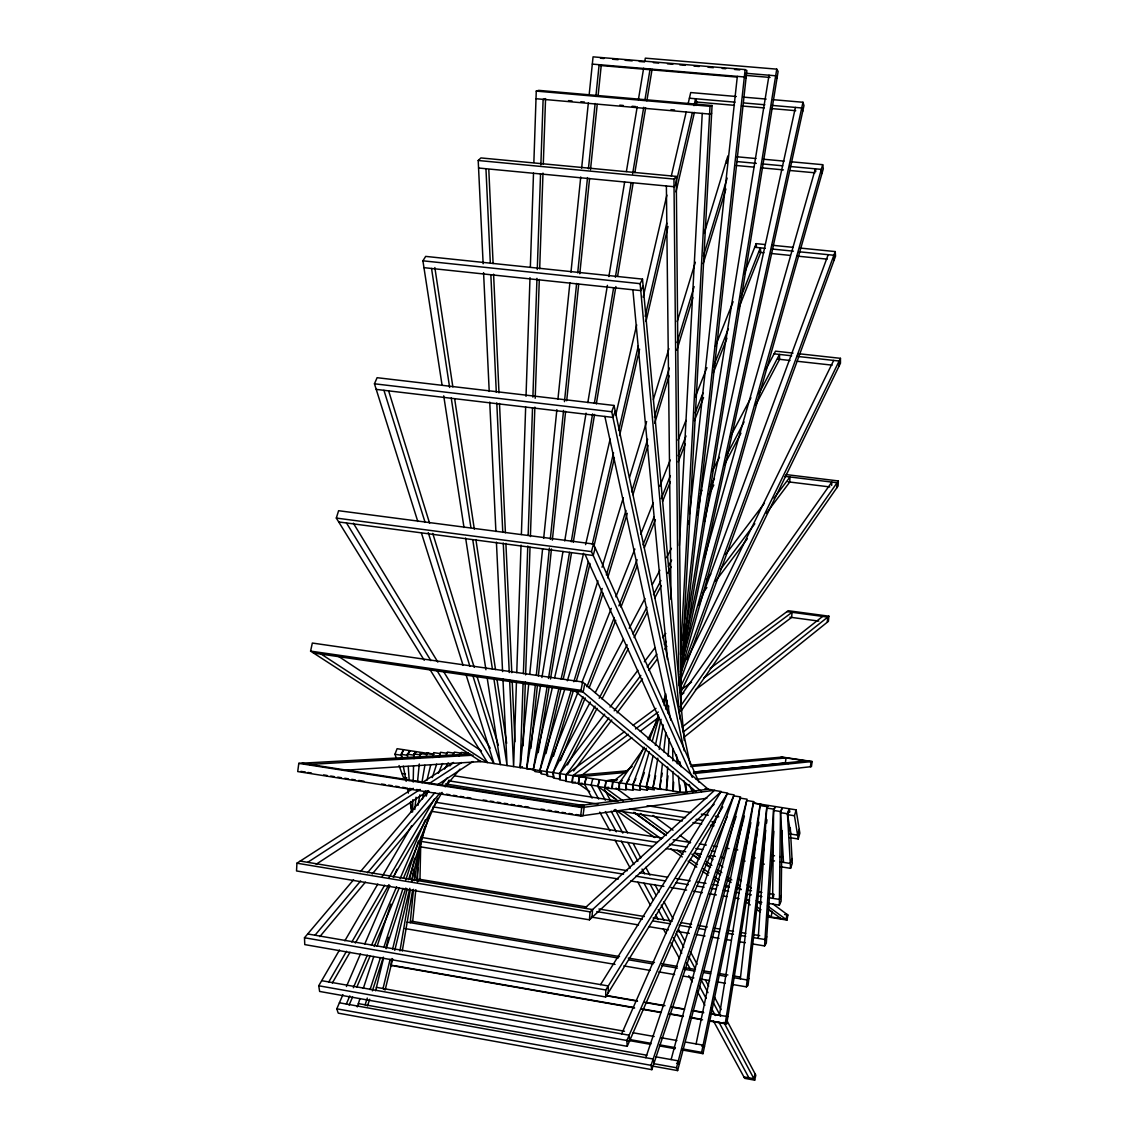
<?xml version="1.0" encoding="UTF-8"?>
<svg xmlns="http://www.w3.org/2000/svg" width="1137" height="1137" viewBox="0 0 1137 1137"><rect width="100%" height="100%" fill="white"/><g stroke="black" fill="none" stroke-linecap="round" stroke-linejoin="round"><path stroke-width="1.5" d="M752.31 943.881L764.561 945.927L773.672 809.118L775.434 806.687L773.615 810.454L772.648 898.315L773.842 895.743M353.579 879.754L304.489 937.741L304.773 944.605L605.694 996.978L605.779 989.972L727.666 793.029L720.844 791.992L600.549 984.614M608.196 992.942L608.281 985.95L307.686 933.96M768.854 903.446L779.342 905.151L780.522 811.505L782.313 807.753L780.551 812.671L783.507 862.386M782.029 830.578L781.105 901.271L779.342 905.151M412.575 812.045L412.83 799.709M413.2 782.071L413.527 766.21M413.712 757.398L413.783 753.874L416.327 751.656L413.811 755.167L414.053 758.677M417.506 880.081L417.776 867.73M417.847 864.205L418.004 857.142M420.15 758.393L420.235 754.854L422.751 752.637L420.306 753.476L419.965 756.972M420.818 840.641L419.965 879.356L417.464 881.843M516.468 681.532L513.611 766.565L509.589 679.642M516.752 672.678L521.03 545.135M521.386 534.504L525.664 406.961M526.019 396.33L529.998 277.641M530.354 267.01L533.509 173.122M533.864 162.492L536.266 91.102L538.725 90.363L712.06 105.542L680.509 689.392M522.38 766.693L520.163 767.574L523.091 682.484M523.39 673.63L527.781 546.016M528.136 535.371L532.528 407.757M532.883 397.126L536.977 278.366M537.275 269.512L540.558 173.79M540.871 164.936L543.116 99.36L545.561 98.606L543.287 164.211M523.148 745.801L525.365 681.958M525.607 674.866L530.027 547.21M530.396 536.565L534.873 407.131M535.186 398.263L539.308 279.46M539.677 268.829L542.989 173.08M831.673 485.456L831.829 482.088L680.708 696.043M836.846 487.787L837.088 482.728L784.757 476.346M786.093 474.584L838.339 480.937L838.083 485.996L680.765 711.591M413.342 788.325L296.928 863.196L296.53 870.956L589.435 919.833L714.15 804.314M667.646 766.963L666.424 789.988L667.973 775.86M668.215 756.332L669.139 738.624M679.372 545.575L702.24 113.416M673.644 782.157L673.175 791.025L672.948 771.497M680.509 654.571L710.014 106.324L712.06 105.542M758.208 938.395L766.779 808.066L768.555 805.636L766.906 806.63L760.028 805.579L740.343 978.815M773.785 831.303L766.31 943.213L764.561 945.927M589.435 919.833L590.046 911.888L721.242 791.494L714.42 790.457L584.66 908.264M591.965 917.488L592.576 909.572L300.211 861.079M632.215 766.437L612.758 781.759L612.246 788.495L618.912 789.533L619.438 782.782L643.954 748.089M827.267 622.237L827.75 617.107L786.989 611.621M710.085 668.414L788.211 610.711L828.901 616.183L828.418 621.314L683.763 737.458M414.82 809.501L416.028 797.25M417.563 781.489L419.283 763.979M413.498 889.361L410.23 922.661L412.674 921.411L415.815 889.631M414.365 880.606L415.218 871.852M416.682 880.791L420.676 840.172M520.163 767.574L528.662 684.701M529.743 674.127L542.591 548.944M543.671 538.37L556.874 409.675M557.954 399.087L569.893 282.729M570.973 272.155L580.737 176.946M581.647 168.134L588.341 102.898M589.236 94.087L593.059 56.85L745.147 69.599L746.867 70.508L680.466 677.865M547.309 685.483L533.296 769.578L535.285 770.133L526.715 768.569L535.257 685.654M536.337 675.08L549.413 548.062M550.308 539.236L563.568 410.457M564.464 401.631L576.63 283.44M577.71 272.852L587.516 177.585M588.426 168.773L595.134 103.495M595.859 96.446L599.128 64.681L601.217 65.591L598.119 95.579M530.922 748.288L537.46 684.787M538.37 675.961L551.445 548.944M552.355 540.132L565.615 411.352M566.695 400.764L578.69 284.335M579.785 273.747L589.591 178.481M590.501 169.669L597.223 104.391M657.811 758.152L652.965 787.927L661.379 789.462L659.687 788.95L662.374 764.263M663.724 751.912L665.841 732.512M667.959 713.112L668.727 706.049M688.51 524.384L688.894 520.86M689.676 513.796L737.33 76.378M681.66 650.563L682.044 647.024M682.825 639.975L745.147 69.599M732.37 984.457L746.384 986.845L766.906 806.63M765.741 830.337L748.061 985.409L746.384 986.845M766.537 823.287L766.949 819.749M470.093 754.016L298.804 763.368L297.709 771.568L580.609 815.996L706.859 798.231M592.107 798.103L584.475 784.075L586.138 777.68L584.802 784.487L571.939 782.554L572.877 775.647L628.391 734.275M625.393 772.492L579.5 776.656L578.562 783.578L582.101 783.222M580.609 815.996L581.746 807.568L714.789 790.258L707.996 789.22L576.118 806.005M612.758 781.759L611.82 788.694L605.154 787.671L606.092 780.735L616.624 779.698M810.397 766.75L811.093 761.634L781.048 757.171M691.069 765.158L782.142 757.071L812.145 761.52L811.434 766.636L696.171 779.371M709.531 1021.054L725.207 1023.783L760.227 804.101L753.348 803.049L719.437 1015.455L721.014 1015.398L710.44 1013.55M725.207 1023.783L726.77 1023.712L757.768 829.115M758.336 825.604L758.891 822.108M659.687 788.95L661.109 780.195M661.677 776.685L662.26 773.188M683.905 640.003L776.756 69.144L645.319 58.158L644.778 61.441M680.466 672.066L681.035 668.556M659.233 749.397L663.226 724.88M665.799 709.118L667.22 700.364M697.45 514.748L698.019 511.252M698.587 507.742L769.024 75.213M526.715 768.569L540.757 684.531M541.923 677.524L562.971 551.459M564.719 540.956L586.067 413.143M587.815 402.64L607.4 285.33M608.863 276.575L624.639 182.019M626.402 171.516L637.217 106.736M638.383 99.729L643.641 68.206M548.475 678.476L569.509 552.326M571.271 541.809L592.59 413.911M594.338 403.408L613.625 287.76M615.373 277.257L631.149 182.645M632.613 173.89L643.713 107.304M644.878 100.298L650.137 68.76M538.199 752.609L549.299 686.037M550.464 679.031L571.485 552.866M573.247 542.349L594.566 414.451M596.314 403.933L615.884 286.538M617.633 276.021L633.11 183.156M634.858 172.653L645.66 107.816M646.839 100.809L652.084 69.272M634.645 1007.979L390.815 965.398L391.981 958.505M418.061 805.266L419.837 794.82M421.912 782.64L424.883 765.215M426.361 756.517L426.958 753.035L433.41 754.016L432.827 757.512M399.954 950.916L410.315 889.93M411.793 881.218L413.868 869.023M402.271 951.029L412.603 890.186M414.38 879.754L421.756 836.306M786.975 914.361L786.065 919.421L767.802 916.422M768.754 917.104L786.989 920.089L787.884 915.029L772.734 903.83M623.332 801.059L604.77 787.557L606.092 780.735M618.116 800.974L598.105 786.534L599.426 779.712L597.778 786.122L605.296 800.206M701.657 791.679L580.979 690.315L582.613 682.001L312.334 643.045L310.586 651.117L480.979 761.563L343.729 770.317M584.759 683.834L583.139 692.12L313.485 653.008M579.5 776.656L578.164 783.464L589.733 791.636M750.861 822.634L702.993 1053.672L701.628 1052.322L753.604 801.599L746.739 800.547L696.086 1043.922M653.093 755.693L646.242 786.889L647.351 790.187L640.657 789.149L639.52 785.866L649.241 751.77M655.367 745.289L661.08 719.295M664.122 705.423L666.026 696.754M704.471 521.698L795.431 107.432M655.623 775.775L652.965 787.927L654.4 789.874L647.692 788.836L646.242 786.889L649.625 774.951M684.076 645.688L802.978 102.259L773.16 99.686M755.039 1073.74L753.916 1078.7L743.911 1076.91M713.382 1020.841L744.692 1078.359L754.698 1080.15L755.807 1075.19L726.898 1020.571M559.077 687.686L539.862 770.588L541.212 773.885L547.778 774.894L546.456 771.597L571.229 690.202M561.081 679.045L588.298 561.607M592.306 544.339L613.525 452.796M618.727 430.34L638.34 345.719M645.148 316.356L666.765 223.094M675.975 183.37L692.376 112.563M693.982 105.642L695.588 98.734L696.81 102.046L696 105.499M545.959 753.547L561.166 687.871M563.17 679.23L589.975 563.455M593.969 546.172L614.378 458.04M619.58 435.57L639.591 349.173M645.987 321.515L668.002 226.476M676.003 191.911L694.409 112.421M552.596 686.521L533.296 769.578L535.001 771.554L541.567 772.549L539.862 770.588L564.748 689.249M554.614 677.865L583.579 553.293M585.598 544.637L610.143 439.081M615.771 414.863L636.692 324.884M643.13 297.198L666.879 195.095M671.299 176.064L686.179 112.051M688.198 103.396L690.713 92.552L736.321 96.503M375.58 990.782L383.581 957.994M386.111 947.647L388.641 937.286M422.339 799.226L424.016 792.318M426.972 780.238L430.752 764.704M432.856 756.077L433.709 752.623L440.175 753.604L439.337 757.043M390.119 959.358L383.027 988.508L385.13 989.972L392.663 958.96M392.62 949.068L407.217 889.063M409.718 878.773L414.721 858.193M394.766 950.347L409.846 888.295M411.523 881.402L424.925 826.258M592.775 778.703L591.126 785.098L598.673 799.112M651.43 1065.881L677.624 1070.599L676.501 1067.757L747.066 799.183L740.201 798.131L671.143 1059.57M677.624 1070.599L744.38 816.139M692.291 777.353L591.467 551.616L593.5 544.026L338.599 510.712L336.31 518.074L424.257 660.299M595.234 547.935L593.201 555.496L338.712 521.954M799.24 829.299L797.606 835.141L788.851 833.776M789.448 837.599L798.231 838.964L799.851 833.137L796.127 809.857L753.348 803.049M798.231 838.964L794.465 815.741L796.127 809.857M682.996 657.243L822.676 164.68L791.068 161.767M647.351 790.187L648.317 786.761M680.736 672.308L823.302 168.773L822.676 164.68M790.769 834.075L787.557 814.675L789.22 808.805L789.746 812.045M652.155 741.551L658.948 717.689M663.326 702.339L665.756 693.826M704.613 557.457L815.357 168.83L815.797 171.545M573.815 681.731L602.212 588.454M606.348 574.896L625.961 510.456M631.646 491.809L647.649 439.237M654.358 417.194L669.338 368.018M677.083 342.578L694.124 286.623M703.419 256.095L727.168 178.097M553.463 756.204L573.588 689.974M576.175 681.489L603.022 593.173M607.67 577.88L627.283 513.355M632.968 494.666L647.948 445.42M654.656 423.348L669.11 375.793M676.856 350.31L692.859 297.667M703.192 263.699L725.903 188.984M567.335 680.779L597.92 580.808M602.056 567.249L623.303 497.779M629.528 477.455L646.626 421.529M653.363 399.513L668.911 348.675M677.211 321.558L695.347 262.263M704.158 233.455L727.865 155.94M367.45 1006.032L369.639 999.295M372.382 990.867L383.34 957.155M386.083 948.727L405.81 888.054M408.553 879.626L429.914 813.893M357.274 1006.913L360.003 998.542M363.314 988.423L373.803 956.388M377.114 946.268L390.901 904.1M426.204 796.142L427.853 791.082M432.273 777.594L436.679 764.107M438.882 757.356L440.545 752.296L447.012 753.291M365.105 1004.81L367.294 998.059M370.051 989.616L380.497 957.553M383.794 947.419L403.038 888.338M405.781 879.896L418.43 841.067M342.919 994.648L336.808 1008.817L338.215 1013.138L651.842 1069.661L736.094 816.551M651.842 1069.661L651.06 1065.326L740.571 796.909L733.72 795.872L645.816 1057.694M780.081 866.678L790.57 868.341L792.29 863.409L790.272 827.665M792.02 858.534L790.286 863.466L779.783 861.803M790.57 868.341L787.458 813.737L789.22 808.805L789.405 812.23M684.19 750.733L611.734 411.736L614.023 405.454L377.1 377.697L374.457 383.794L417.791 521.457M615.231 411.125L612.942 417.407L376.219 389.394M644.395 772.549L639.52 785.866L640.273 790.357L633.579 789.32L632.826 784.828L646.299 748.274M680.352 674.412L835.226 251.575L800.093 248.051M680.523 680.253L835.539 256.166L835.226 251.575M649.355 739.96L658.55 715.031M663.439 701.742L665.898 695.091M698.971 605.353L828.191 254.674M402.512 758.478L401.347 755.252L403.493 749.681L401.105 754.328L401.731 757.697M396.699 759.09L394.937 754.272L397.097 748.7L434.021 754.371M583.025 696.697L553.051 772.606L553.506 778.078L560.086 779.087L559.646 773.615L595.049 706.105M586.934 686.805L614.321 617.49M618.883 605.936L637.132 559.731M643.002 544.879L654.088 516.838M661.251 498.674L670.375 475.579M678.206 455.781L686.023 435.968M695.148 412.873L702.964 393.075M713.396 366.668L728.391 328.707M740.784 297.354L760.326 247.852L760.752 252.428L738.652 308.525M560.456 760.582L585.171 697.891M589.065 687.999L615.728 620.347M620.93 607.144L637.189 565.899M644.352 547.75L655.409 519.708M662.558 501.559L670.361 481.761M678.164 461.963L685.313 443.814M694.423 420.718L703.533 397.609M713.283 372.865L726.941 338.215M577.894 692.461L546.456 771.597L547.366 776.074L553.946 777.083L553.051 772.606L590.302 702.026M581.817 682.57L611.294 608.366M615.87 596.826L634.872 549.015M640.756 534.177L653.207 502.852M659.758 486.366L670.233 459.973M678.093 440.19L685.952 420.406M695.119 397.325L706.901 367.649M715.429 346.216L733.109 301.703M744.238 273.676L756.162 243.645L764.945 244.526M349.116 1005.108L352.598 996.964M356.776 987.186L370.008 956.245M374.201 946.481L399.272 887.855M403.464 878.091L437.603 798.288M346.33 1004.028L349.826 995.884M353.323 987.74L367.294 955.151M371.486 945.373L396.642 886.718M400.139 878.574L425.295 819.905M346.43 986.518L360.457 953.957M364.664 944.193L389.92 885.595M393.43 877.451L396.941 869.308M438.342 773.274L442.549 763.51M446.059 755.366L447.452 752.111L453.933 753.106M339.494 950.006L318.73 985.765L319.625 991.45L627.226 1046.324L727.211 816.636M621.641 1033.874L727.268 793.797L734.104 794.848L626.842 1040.568L627.226 1046.324M781.176 895.544L779.413 899.41L768.91 897.718M635.924 778.461L632.826 784.828L633.153 790.329L626.473 789.305L626.132 783.805L644.068 747.194M680.139 687.643L840.456 358.326L798.33 353.678M680.395 693.001L840.47 363.215L840.456 358.326M647.976 739.249L658.906 716.964M686.99 659.659L833.691 360.429M643.13 286.041L640.771 290.617L423.973 267.664M679.926 719.039L640.131 283.667L642.504 279.105L425.693 256.394L422.907 260.814L442.094 385.301M599.171 698.26L627.169 644.878M632.925 633.892L646.925 607.201M653.505 594.637L660.924 580.51M668.329 566.382L671.626 560.1M710.327 486.309L714.434 478.464M726.785 454.914L744.081 421.941M758.905 393.686L779.485 354.431L779.584 359.32L755.735 404.914M567.491 764.945L597.081 708.337M602.013 698.914L628.32 648.602M634.076 637.587L647.223 612.445M654.628 598.289L661.208 585.711M667.774 573.133L671.072 566.851M708.877 494.524L713.809 485.087M724.496 464.649L740.94 433.211M595.262 692.618L623.417 639.292M629.216 628.306L644.949 598.517M652.396 584.404L659.844 570.277M666.467 557.727L671.441 548.318M700.42 493.43L702.069 490.289M712.004 471.471L719.451 457.358M730.224 436.963L750.917 397.751M765.812 369.525L775.505 351.162L793.057 353.095M332.317 983.008L350.011 952.266M355.327 943.042L388.953 884.629M393.374 876.94L442.037 792.39M447.338 783.166L449.115 780.096M328.792 981.942L346.529 951.228M351.845 942.019L384.647 885.197M389.081 877.508L434.306 799.197M459.135 756.19L460.911 753.12L454.416 752.125L452.64 755.195M344.838 940.796L377.811 884.046M382.259 876.371L411.665 825.76M444.624 768.996L448.191 762.87M605.694 996.978L722.805 806.9M766.736 936.817L764.988 939.517L752.722 937.485M629.187 779.442L626.132 783.805L626.032 790.059L619.352 789.035L619.438 782.782L622.223 780.579M680.139 706.717L838.339 480.937M407.629 757.683L407.387 754.172L409.903 750.676L407.515 755.309L401.105 754.328M573.645 770.943L611.777 719.963M617.078 712.885L642.504 678.888M648.857 670.389L657.342 659.062M664.747 649.142L666.879 646.313M715.599 581.163L747.393 538.682M766.452 513.185L789.76 482.031L789.973 476.986L773.984 498.233M608.863 717.93L566.254 774.638L565.771 781.346L572.38 782.37L572.877 775.647L627.567 770.787M614.193 710.852L640.827 675.421M647.223 666.907L656.802 654.159M664.264 644.238L666.396 641.396M702.609 593.201L706.873 587.531M720.73 569.111L754.812 523.759M604.671 714.164L559.646 773.615L559.617 779.84L566.226 780.863L566.254 774.638L624.639 731.517M610.029 707.086L637.9 670.276M644.338 661.791L655.054 647.635M662.558 637.715L665.77 633.48M706.503 579.685L710.796 574.014M725.804 554.202L764.391 503.236M319.824 936.632L365.403 882.156M372.24 873.983L439.493 793.626M445.192 786.818L460.002 769.109M314.992 935.225L360.642 880.948M367.478 872.804L434.817 792.731M441.653 784.587L447.367 777.807M360.457 871.624L428.152 791.679M449.939 765.926L452.242 763.225M459.121 755.096L461.409 752.381L467.904 753.376M676.316 184.038L674.028 186.71L478.578 168.02M678.888 685.54L673.957 179.063L676.245 176.406L480.923 157.929L478.208 160.502L483.14 263.77M748.842 978.545L747.165 979.966L733.223 977.593M683.323 731.972L828.901 616.183M682.257 727.012L822.634 616.41M579.444 777.04L631.774 737.671M640.273 731.276L658.65 717.447M695.432 689.775L791.608 617.419L792.063 612.303L703.817 678.064M635.498 728.973L658.28 712.004M681.049 695.034L683.891 692.916M633.195 725.207L655.978 708.379M680.182 690.5L691.58 682.086M316.171 864.248L428.606 790.599M437.489 784.786L472.992 761.534M307.701 862.329L420.164 789.405M429.033 783.649L461.594 762.529M422.268 782.583L453.535 762.486M465.431 754.826L468.416 752.907M760.028 805.579L761.676 804.584L760.227 804.101M711.648 113.274L709.587 114.07L536.01 98.72M605.154 787.671L608.665 787.287M693.499 773.572L812.145 761.52M693.812 772.037L806.076 760.88M605.069 780.934L617.448 779.712M693.442 772.151L785.34 763.026L786.037 757.91L690.713 766.565M571.939 782.554L575.478 782.213M309.634 764.391L473.106 755.21M727.907 1016.592L710.668 1013.934M390.815 965.398L393.16 965.469M600.45 58.214L603.974 58.513M612.8 59.252L618.087 59.692M625.151 60.289L632.2 60.872M639.264 61.469L644.551 61.91M653.377 62.649L658.664 63.103M667.49 63.843L672.777 64.283M679.841 64.88L685.128 65.321M693.954 66.06L699.241 66.5M708.067 67.239L713.354 67.694M722.18 68.433L725.704 68.732M734.53 69.471L739.817 69.911M745.886 73.265L775.676 75.781L777.054 78.041M745.574 75.383L770.047 77.444M592.32 64.113L744.337 76.961L746.071 77.842M599.711 65.463L737.259 77.103M743.342 97.114L766.153 99.075M689.406 98.208L735.042 102.174M743.811 102.941L764.874 104.775M771.895 105.386L801.741 107.972L802.736 111.298M695.901 101.975L734.431 105.329M741.438 105.94L764.206 107.93M771.213 108.541L795.729 110.687M536.266 91.102L710.014 106.324M568.5 100.624L572.039 100.937M580.879 101.719L584.404 102.032M619.75 105.158L623.289 105.471M632.115 106.253L635.654 106.565M671.001 109.678L674.539 109.991M736.648 156.75L755.963 158.526M762.984 159.18L784.047 161.127M736.989 161.568L756.318 163.358M761.591 163.842L782.682 165.803M789.703 166.457L821.34 169.385L821.98 173.464M736.037 165.476L753.575 167.096M760.596 167.75L783.393 169.882M790.4 170.536L814.959 172.81M478.208 160.502L673.957 179.063M771.98 245.237L793.057 247.34M754.712 247.283L765.272 248.349M772.307 249.06L793.413 251.178M798.7 251.718L833.876 255.256L834.188 259.847M758.663 252.215L763.936 252.741M770.957 253.452L790.286 255.413M797.307 256.123L827.167 259.137M422.907 260.814L640.131 283.667M774.098 353.834L791.679 355.782M796.952 356.364L839.134 361.026L839.163 365.929M777.708 359.107L790.002 360.472M797.023 361.253L832.128 365.148M374.457 383.794L611.734 411.736M788.04 481.818L829.868 486.934M336.31 518.074L591.467 551.616M789.917 617.192L818.782 621.086M310.586 651.117L580.979 690.315M783.677 762.771L788.694 763.524M704.926 788.808L708.323 789.32L582.613 682.001M477.725 761.065L686.691 793.086L685.881 784.274M420.306 753.476L426.759 754.456M413.783 753.874L420.235 754.854M766.779 808.066L773.672 809.118M407.387 754.172L413.811 755.167M773.615 810.454L780.522 811.505M780.551 812.671L787.458 813.737M394.937 754.272L401.347 755.252M787.557 814.675L794.465 815.741M584.475 784.075L597.778 786.122M598.105 786.534L604.77 787.557M454.8 775.889L617.405 801.102M647.124 805.707L690.841 812.486M701.33 814.12L708.323 815.201M715.315 816.281L718.811 816.821M401.972 773.572L405.468 774.112M449.243 780.92L598.034 804.086M629.557 808.99L685.568 817.702M696.071 819.336L703.078 820.431M711.833 821.795L715.329 822.335M406.875 777.921L403.365 777.381L399.044 765.528M445.491 783.947L584.12 805.579M613.966 810.226L682.399 820.9M692.93 822.548L701.7 823.913M710.483 825.277L713.993 825.832M302.001 763.197L584.162 807.256L583.025 815.655L576.018 814.547M298.804 763.368L581.746 807.568M300.907 771.369L305.483 772.08M307.914 772.464L311.424 773.018M323.69 774.937L327.186 775.491M330.696 776.045L334.193 776.585M337.703 777.139L341.214 777.694M344.71 778.248L348.22 778.788M351.717 779.342L355.227 779.897M358.738 780.437L363.982 781.261M381.506 784.018L385.017 784.573M388.527 785.113L392.023 785.667M395.534 786.221L399.03 786.776M402.541 787.316L406.051 787.87M409.547 788.424L413.058 788.964M416.554 789.519L420.065 790.073M425.323 790.897L428.82 791.451M439.337 793.1L442.847 793.64M446.344 794.194L449.854 794.749M453.35 795.289L456.861 795.843M460.371 796.397L463.868 796.952M467.378 797.492L470.874 798.046M483.14 799.965L486.65 800.519M490.161 801.073L493.657 801.628M497.167 802.168L500.664 802.722M504.174 803.276L507.685 803.816M511.181 804.371L514.691 804.925M518.188 805.479L521.698 806.019M525.209 806.574L528.705 807.128M540.97 809.047L544.481 809.601M547.977 810.155L551.488 810.695M554.984 811.249L558.494 811.804M562.005 812.344L565.501 812.898M569.012 813.452L572.508 813.993M435.343 802.21L662.629 838.097M673.118 839.76L690.614 842.517M699.354 843.896L706.347 845.004M713.34 846.113L716.836 846.667M725.577 848.046L729.073 848.586M734.317 849.424L737.814 849.979M771.042 855.223L774.539 855.777M779.783 856.602L783.279 857.156M433.041 806.872L657.2 842.375M669.451 844.322L686.961 847.093M695.73 848.486L702.723 849.595M711.492 850.988L714.988 851.542M751.77 857.355L755.266 857.923M771.028 860.411L774.524 860.965M432.145 811.406L652.453 846.397M666.438 848.628L685.668 851.684M694.409 853.063L701.401 854.171M710.142 855.564L715.386 856.403M720.631 857.227L724.127 857.795M741.622 860.567L745.119 861.121M760.852 863.623L764.348 864.177M421.06 837.358L627.34 870.686M639.577 872.662L667.547 877.181M676.288 878.588L690.273 880.848M697.265 881.985L706.006 883.392M712.998 884.529L718.243 885.368M725.235 886.505L728.732 887.059M735.724 888.196L740.969 889.049M747.961 890.172L751.458 890.74M758.45 891.863L761.946 892.431M768.939 893.568L774.183 894.407M420.349 841.266L623.531 874.168M635.796 876.158L665.571 880.976M676.074 882.682L688.34 884.657M697.095 886.078L704.101 887.215M711.108 888.352L716.367 889.205M723.374 890.342L728.618 891.195M735.625 892.318L739.135 892.886M746.142 894.023L751.386 894.876M758.393 896.013L761.904 896.581M420.733 846.88L618.414 879M630.651 880.99L663.894 886.391M670.887 887.528L686.634 890.086M693.627 891.223L702.382 892.644M709.374 893.781L716.367 894.918M723.374 896.055L726.87 896.624M735.611 898.045L739.107 898.614M746.114 899.751L749.61 900.319M756.602 901.456L761.847 902.309M784.573 914.489L787.884 915.029M418.885 879.185L586.692 906.985M598.929 909.017L644.366 916.536M653.107 917.985L672.337 921.183M681.077 922.619L691.566 924.367M698.559 925.518L707.299 926.968M714.292 928.133L719.536 929M728.277 930.45L733.521 931.317M740.514 932.468L745.758 933.335M752.751 934.5L759.743 935.652M596.811 911.604L642.362 919.165M652.865 920.913L670.389 923.812M679.144 925.276L691.41 927.309M698.416 928.474L705.423 929.64M714.178 931.089L719.437 931.956M726.444 933.122L733.45 934.287M740.457 935.453L745.716 936.319M296.928 863.196L590.046 911.888M591.283 917.062L638.539 924.935M649.042 926.683L668.286 929.881M677.041 931.345L689.292 933.392M696.299 934.557L705.039 936.007M712.046 937.172L719.053 938.338M726.046 939.517L731.304 940.384M740.045 941.848L745.303 942.715M411.551 921.226L619.523 956.572M628.264 958.05L654.471 962.499M661.464 963.693L677.197 966.365M684.19 967.559L694.664 969.335M703.405 970.827L710.398 972.007M719.138 973.499L727.879 974.977M733.123 975.873L740.116 977.053M407.032 922.107L618.201 958.036M628.662 959.813L653.05 963.963M661.777 965.441L677.453 968.113M684.431 969.292L694.878 971.069M703.604 972.561L710.568 973.741M717.546 974.935L726.259 976.413M404.928 928.545L615.06 964.418M623.815 965.91L650.08 970.401M658.835 971.893L674.596 974.58M683.351 976.086L693.854 977.877M700.861 979.071L709.616 980.563M716.623 981.757L725.378 983.263M304.489 937.741L605.779 989.972M607.4 995.642L637.09 1000.802M645.816 1002.322L665.031 1005.662M672.01 1006.87L684.232 1009.002M692.973 1010.523L703.448 1012.342M606.192 995.756L637.53 1001.214M644.494 1002.422L663.653 1005.748M670.617 1006.956L684.545 1009.386M693.257 1010.892L703.704 1012.712M394.909 965.768L634.19 1007.553M642.931 1009.073L660.398 1012.115M669.125 1013.65L683.095 1016.08M690.088 1017.302L700.563 1019.136M709.303 1020.656L726.77 1023.712M641.609 1009.187L660.768 1012.541M669.48 1014.062L683.408 1016.492M690.372 1017.7L702.567 1019.832M376.418 987.342L624.497 1031.245M633.224 1032.794L654.187 1036.503M661.18 1037.74L676.899 1040.526M685.639 1042.075L703.107 1045.159L704.471 1046.537L701.671 1046.04M321.686 980.677L629.187 1035.21L629.571 1040.966L318.73 985.765M629.955 1039.588L650.933 1043.311M659.673 1044.86L675.406 1047.66M682.399 1048.897L701.628 1052.322M629.756 1040.653L650.677 1044.377M659.403 1045.926L675.094 1048.712M682.072 1049.948L702.993 1053.672M358.354 1003.601L646.839 1055.221M655.594 1056.785L678.32 1060.864L679.429 1063.72L676.572 1063.209M339.409 1002.791L653.164 1059.016L653.946 1063.351M653.874 1063.692L676.501 1067.757M336.808 1008.817L651.06 1065.326M426.958 753.035L429.189 753.632M321.217 654.116L487.489 762.557L429.843 669.323M337.76 655.864L481.448 750.932M615.771 809.999L654.813 837.557M670.716 848.785L682.285 856.957M688.07 861.036L696.739 867.161M702.524 871.24L708.308 875.334M714.093 879.413L718.428 882.468M745.9 901.868L750.249 904.924M756.034 909.017L760.369 912.073M622.365 811.193L661.35 838.921M677.24 850.22L683.024 854.328M690.244 859.458L697.464 864.589M703.234 868.696L709.019 872.804M714.789 876.911L719.124 879.995M726.344 885.14L729.243 887.187M746.568 899.509L749.454 901.57M756.673 906.701L761.008 909.785M768.228 914.915L771.128 916.976L772.037 911.917L767.745 908.818M606.163 792.134L616.169 799.368M634.759 812.784L666.211 835.51M691.95 854.086L699.099 859.259M706.262 864.418L710.54 867.517M717.689 872.676L720.56 874.737M727.708 879.91L730.565 881.971M756.304 900.561L760.596 903.659M633.849 812.33L665.287 835.027M692.447 854.626L698.175 858.762M705.324 863.921L709.602 867.019M716.751 872.178L719.607 874.239M726.756 879.398L731.048 882.483M736.762 886.618L741.054 889.717M756.773 901.058L761.065 904.157M768.214 909.316L781.076 918.597M640.458 813.509L667.59 833.236M694.707 852.963L700.42 857.127M706.12 861.277L711.833 865.428M717.546 869.578L721.824 872.69M727.538 876.854L731.816 879.967M737.529 884.117L740.386 886.192M767.503 905.919L786.989 920.089M616.069 788.097L631.731 799.681M653.093 815.456L673.033 830.181M680.153 835.453L690.131 842.815M708.635 856.488L712.913 859.643M718.612 863.85L722.876 867.005M738.553 878.588L741.395 880.692M747.094 884.899L751.372 888.054M574.995 690.941L696.171 791.764M753.604 801.599L754.826 803.532M346.487 522.977L430.909 660.668M436.48 669.75L494.012 763.552L466.298 675.52M353.337 523.176L437.859 662.104M443.373 671.171L490.232 748.189M776.756 69.144L778.12 71.418L681.603 665.06L803.973 105.599L802.978 102.259M599.739 812.116L609.915 830.806M615.003 840.158L630.268 868.185M637.9 882.213L650.62 905.578M655.708 914.915L658.252 919.591M663.34 928.943L665.884 933.605M670.972 942.957L679.457 958.534M688.78 975.66L692.177 981.899M697.265 991.237L704.897 1005.264M605.396 811.576L616.297 831.815M621.342 841.153L633.934 864.504M643.997 883.193L653.235 900.319M658.266 909.657L664.136 920.558M673.374 937.684L681.774 953.247M686.805 962.598L690.159 968.823M699.397 985.95L706.105 998.4M711.151 1007.752L715.344 1015.526M718.698 1021.765L748.913 1077.805M611.137 811.164L622.834 833.066M627.837 842.446L637.857 861.221M642.035 869.052L644.537 873.742M650.378 884.7L656.234 895.643M661.237 905.038L670.418 922.249M676.273 933.193L683.778 947.277M688.795 956.672L695.474 969.179M701.316 980.137L707.996 992.658M713.013 1002.038L720.517 1016.123M723.857 1022.376L754.698 1080.15M604.401 789.106L611.024 801.613M615.16 809.43L627.567 832.895M633.366 843.839L640.813 857.909M645.788 867.304L649.923 875.12M654.884 884.501L659.019 892.318M663.994 901.712L673.09 918.909M678.888 929.853L684.687 940.811M690.472 951.754L697.095 964.261M705.366 979.909L708.678 986.163M714.477 997.106L721.1 1009.613M585.058 554.43L681.091 766.779M689.107 784.473L692.746 792.517M593.5 544.026L698.957 782.228M421.529 533.31L463.1 665.358M383.936 390.318L425.096 522.395M428.251 532.557L469.936 666.339M473.106 676.501L500.536 764.561L487.006 676.771M388.669 391L429.601 523.247M432.756 533.424L474.214 667.376M476.844 675.847L498.361 745.36M604.87 416.455L670.858 720.19M679.912 761.847L680.665 765.315M684.048 780.948L686.691 793.086M692.348 788.922L693.101 792.39M614.023 405.454L690.116 764.121M726.444 160.587L726.998 163.302M403.308 766.139L406.165 781.332M407.43 788.083L408.368 793.143M410.272 803.262L411.168 808.066M443.714 395.847L464.01 527.525M465.63 538.057L485.925 669.75M431.548 268.474L449.641 387.49M451.233 397.993L470.903 527.511M472.765 539.762L492.449 669.295M493.771 678.05L507.074 765.556L502.924 678.675M434.846 267.55L452.853 386.921M454.715 399.215L474.314 529.131M475.906 539.663L495.519 669.579M497.096 680.111L506.647 743.314M756.162 243.645L756.446 246.686M632.868 289.779L667.504 659.417M676.444 754.911L677.282 763.751M678.434 776.145L679.926 792.048L679.855 784.956M642.504 279.105L684.289 740.514M408.24 766.452L409.206 780.494M410.67 801.542L411.395 812.06M483.566 272.638L489.223 391.426M489.734 402.072L495.903 531.505M496.414 542.15L502.582 671.583M488.811 169.683L493.103 263.557M493.586 274.188L499.001 392.848M499.498 403.464L505.411 532.756M505.894 543.387L511.806 672.678M512.204 681.532L514.962 741.75M485.954 168.717L490.303 262.746M490.871 275.168L496.3 392.251M496.784 402.896L502.781 532.4M503.265 543.045L509.262 672.535M666.381 185.971L671.029 599.398M672.692 748.43L672.834 760.852M676.245 176.406L681.205 710.398"/></g></svg>
